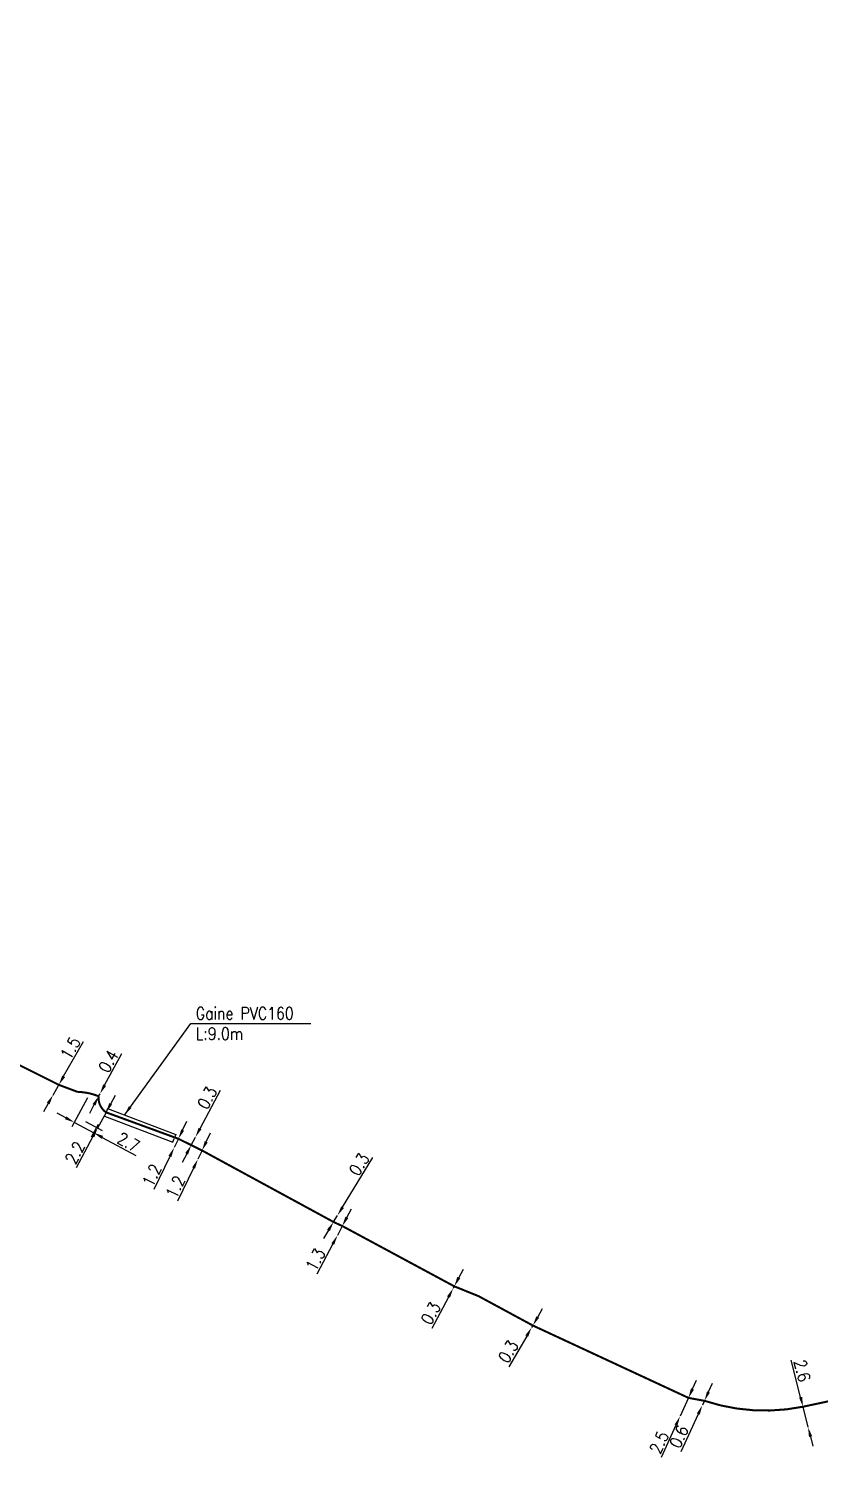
# Model space of a CAD drawing. Header units: millimetres. Extents: x 126999 to 128000, y 154000 to 155000.
# Drawn here: x 127298.9 to 127396.3, y 154120.1 to 154296.2 of the extents above; entities that cross this region are included whole.
import ezdxf

# ---------------------------------------------------------------- set-up
doc = ezdxf.new("R2010")
doc.units = ezdxf.units.MM
doc.header["$PDMODE"] = 34
doc.layers.get('DEFPOINTS').update_dxf_attribs({"linetype": 'CONTINUOUS'})
doc.layers.add('G_120', color=4, linetype='CONTINUOUS')
doc.layers.add('G_400', color=7, linetype='CONTINUOUS')
doc.styles.get("Standard").update_dxf_attribs({"font": 'romans.shx', "width": 0.85})
doc.linetypes.add('G_TYPB_PE', pattern='A,5,-0.3,["o",Standard,S=1.5,R=0,X=0,Y=-0.5],-1.65', length=6.95)
doc.dimstyles.get("Standard").update_dxf_attribs({"dimtxt": 1.5, "dimasz": 1.2, "dimexe": 0.625, "dimexo": 0.625, "dimgap": 0.25, "dimtad": 1, "dimdec": 1, "dimzin": 0, "dimdsep": 46, "dimtxsty": 'Standard', "dimcen": -0.5, "dimadec": 0, "dimazin": 0, "dimtfac": 1, "dimtdec": 1, "dimtmove": 0, "dimatfit": 3, "dimfxl": 1, "dimtolj": 1, "dimtzin": 0, "dimarcsym": 0})

# ---------------------------------------------------------------- blocks, each defined once
blk = doc.blocks.new('*D132')
at = {"layer": 'DEFPOINTS', "color": 0, "linetype": 'Continuous', "transparency": 16777216}
for p in [(127394.26, 154126.33), (127394.89, 154123.81), (127394.89, 154123.81)]:
    blk.add_point(p, dxfattribs=at)
at = {"layer": 'G_120', "color": 0, "linetype": 'Continuous', "lineweight": -2, "transparency": 16777216}
for p, q in [((127393.96, 154127.49), (127392.81, 154132.07)), ((127394.89, 154123.81), (127394.26, 154126.33)), ((127395.18, 154122.65), (127395.48, 154121.48))]:
    blk.add_line(p, q, dxfattribs=at)
at = {"layer": 'G_120', "color": 0, "linetype": 'Continuous', "transparency": 16777216}
for points in [[(127394.16, 154127.54), (127393.77, 154127.45), (127394.26, 154126.33)], [(127395.38, 154122.7), (127394.99, 154122.6), (127394.89, 154123.81)]]:
    blk.add_solid(points, dxfattribs=at)
at = {"layer": 'G_120', "color": 0, "linetype": 'Continuous', "transparency": 16777216, "insert": (127394.16, 154130.78), "char_height": 1.5, "attachment_point": 5, "rotation": 284.1555}
blk.add_mtext('\\A1;2.6', dxfattribs=at)
blk = doc.blocks.new('*D135')
at = {"layer": 'DEFPOINTS', "color": 0, "linetype": 'Continuous', "transparency": 16777216}
for p in [(127382.12, 154127.06), (127381.86, 154126.51), (127381.86, 154126.51)]:
    blk.add_point(p, dxfattribs=at)
at = {"layer": 'G_120', "color": 0, "linetype": 'Continuous', "lineweight": -2, "transparency": 16777216}
for p, q in [((127382.62, 154128.15), (127383.12, 154129.24)), ((127382.12, 154127.06), (127381.86, 154126.51)), ((127381.36, 154125.43), (127379.22, 154120.78))]:
    blk.add_line(p, q, dxfattribs=at)
at = {"layer": 'G_120', "color": 0, "linetype": 'Continuous', "transparency": 16777216}
for points in [[(127382.44, 154128.23), (127382.8, 154128.07), (127382.12, 154127.06)], [(127381.18, 154125.51), (127381.54, 154125.34), (127381.86, 154126.51)]]:
    blk.add_solid(points, dxfattribs=at)
at = {"layer": 'G_120', "color": 0, "linetype": 'Continuous', "transparency": 16777216, "insert": (127378.98, 154122.64), "char_height": 1.5, "attachment_point": 5, "rotation": 65.2236}
blk.add_mtext('\\A1;0.6', dxfattribs=at)
blk = doc.blocks.new('*D136')
at = {"layer": 'DEFPOINTS', "color": 0, "linetype": 'Continuous', "transparency": 16777216}
for p in [(127380.15, 154127.42), (127379.11, 154125.15), (127379.11, 154125.15)]:
    blk.add_point(p, dxfattribs=at)
at = {"layer": 'G_120', "color": 0, "linetype": 'Continuous', "lineweight": -2, "transparency": 16777216}
for p, q in [((127380.65, 154128.52), (127381.14, 154129.61)), ((127380.15, 154127.42), (127379.11, 154125.15)), ((127378.61, 154124.06), (127376.79, 154120.08))]:
    blk.add_line(p, q, dxfattribs=at)
at = {"layer": 'G_120', "color": 0, "linetype": 'Continuous', "transparency": 16777216}
for points in [[(127380.46, 154128.6), (127380.83, 154128.43), (127380.15, 154127.42)], [(127378.43, 154124.14), (127378.79, 154123.98), (127379.11, 154125.15)]]:
    blk.add_solid(points, dxfattribs=at)
at = {"layer": 'G_120', "color": 0, "linetype": 'Continuous', "transparency": 16777216, "insert": (127376.54, 154121.94), "char_height": 1.5, "attachment_point": 5, "rotation": 65.4468}
blk.add_mtext('\\A1;2.5', dxfattribs=at)
blk = doc.blocks.new('*D137')
at = {"layer": 'DEFPOINTS', "color": 0, "linetype": 'Continuous', "transparency": 16777216}
for p in [(127351.16, 154140.91), (127351.3, 154141.17), (127351.3, 154141.17)]:
    blk.add_point(p, dxfattribs=at)
at = {"layer": 'G_120', "color": 0, "linetype": 'Continuous', "lineweight": -2, "transparency": 16777216}
for p, q in [((127351.86, 154142.23), (127352.43, 154143.29)), ((127351.3, 154141.17), (127351.16, 154140.91)), ((127350.59, 154139.85), (127348.53, 154135.99))]:
    blk.add_line(p, q, dxfattribs=at)
at = {"layer": 'G_120', "color": 0, "linetype": 'Continuous', "transparency": 16777216}
for points in [[(127350.41, 154139.94), (127350.77, 154139.76), (127351.16, 154140.91)], [(127351.68, 154142.33), (127352.04, 154142.14), (127351.3, 154141.17)]]:
    blk.add_solid(points, dxfattribs=at)
at = {"layer": 'G_120', "color": 0, "linetype": 'Continuous', "transparency": 16777216, "insert": (127348.4, 154137.86), "char_height": 1.5, "attachment_point": 5, "rotation": 61.9101}
blk.add_mtext('\\A1;0.3', dxfattribs=at)
blk = doc.blocks.new('*D138')
at = {"layer": 'DEFPOINTS', "color": 0, "linetype": 'Continuous', "transparency": 16777216}
for p in [(127336.91, 154149.9), (127336.91, 154149.9), (127336.43, 154149.1)]:
    blk.add_point(p, dxfattribs=at)
at = {"layer": 'G_120', "color": 0, "linetype": 'Continuous', "lineweight": -2, "transparency": 16777216}
for p, q in [((127337.54, 154150.92), (127341.26, 154157.03)), ((127336.43, 154149.1), (127336.91, 154149.9)), ((127335.81, 154148.08), (127335.18, 154147.05))]:
    blk.add_line(p, q, dxfattribs=at)
at = {"layer": 'G_120', "color": 0, "linetype": 'Continuous', "transparency": 16777216}
for points in [[(127337.37, 154151.02), (127337.71, 154150.82), (127336.91, 154149.9)], [(127335.63, 154148.18), (127335.98, 154147.97), (127336.43, 154149.1)]]:
    blk.add_solid(points, dxfattribs=at)
at = {"layer": 'G_120', "color": 0, "linetype": 'Continuous', "transparency": 16777216, "insert": (127339.58, 154156.2), "char_height": 1.5, "attachment_point": 5, "rotation": 58.6572}
blk.add_mtext('\\A1;0.3', dxfattribs=at)
blk = doc.blocks.new('*D139')
at = {"layer": 'DEFPOINTS', "color": 0, "linetype": 'Continuous', "transparency": 16777216}
for p in [(127337.51, 154148.6), (127336.91, 154147.45), (127336.91, 154147.45)]:
    blk.add_point(p, dxfattribs=at)
at = {"layer": 'G_120', "color": 0, "linetype": 'Continuous', "lineweight": -2, "transparency": 16777216}
for p, q in [((127338.07, 154149.66), (127338.63, 154150.72)), ((127337.51, 154148.6), (127336.91, 154147.45)), ((127338.06, 154148.31), (127338.06, 154148.31)), ((127336.35, 154146.39), (127334.39, 154142.68)), ((127337.46, 154147.16), (127337.46, 154147.16))]:
    blk.add_line(p, q, dxfattribs=at)
at = {"layer": 'G_120', "color": 0, "linetype": 'Continuous', "transparency": 16777216}
for points in [[(127337.89, 154149.75), (127338.25, 154149.57), (127337.51, 154148.6)], [(127336.17, 154146.48), (127336.52, 154146.29), (127336.91, 154147.45)]]:
    blk.add_solid(points, dxfattribs=at)
at = {"layer": 'G_120', "color": 0, "linetype": 'Continuous', "transparency": 16777216, "insert": (127334.2, 154144.47), "char_height": 1.5, "attachment_point": 5, "rotation": 62.1902}
blk.add_mtext('\\A1;1.3', dxfattribs=at)
blk = doc.blocks.new('*D140')
at = {"layer": 'DEFPOINTS', "color": 0, "linetype": 'Continuous', "transparency": 16777216}
for p in [(127317.32, 154159.35), (127316.8, 154158.27), (127316.8, 154158.27)]:
    blk.add_point(p, dxfattribs=at)
at = {"layer": 'G_120', "color": 0, "linetype": 'Continuous', "lineweight": -2, "transparency": 16777216}
for p, q in [((127317.84, 154160.43), (127318.36, 154161.51)), ((127317.32, 154159.35), (127316.8, 154158.27)), ((127316.27, 154157.18), (127314.3, 154153.09))]:
    blk.add_line(p, q, dxfattribs=at)
at = {"layer": 'G_120', "color": 0, "linetype": 'Continuous', "transparency": 16777216}
for points in [[(127317.66, 154160.51), (127318.02, 154160.34), (127317.32, 154159.35)], [(127316.09, 154157.27), (127316.45, 154157.1), (127316.8, 154158.27)]]:
    blk.add_solid(points, dxfattribs=at)
at = {"layer": 'G_120', "color": 0, "linetype": 'Continuous', "transparency": 16777216, "insert": (127314.05, 154154.87), "char_height": 1.5, "attachment_point": 5, "rotation": 64.258}
blk.add_mtext('\\A1;1.2', dxfattribs=at)
blk = doc.blocks.new('*D141')
at = {"layer": 'DEFPOINTS', "color": 0, "linetype": 'Continuous', "transparency": 16777216}
for p in [(127319.71, 154156.83), (127319.71, 154156.83), (127320.23, 154157.91)]:
    blk.add_point(p, dxfattribs=at)
at = {"layer": 'G_120', "color": 0, "linetype": 'Continuous', "lineweight": -2, "transparency": 16777216}
for p, q in [((127320.75, 154158.99), (127321.27, 154160.07)), ((127320.23, 154157.91), (127319.71, 154156.83)), ((127319.19, 154155.75), (127317.21, 154151.65))]:
    blk.add_line(p, q, dxfattribs=at)
at = {"layer": 'G_120', "color": 0, "linetype": 'Continuous', "transparency": 16777216}
for points in [[(127320.57, 154159.07), (127320.93, 154158.9), (127320.23, 154157.91)], [(127319.01, 154155.83), (127319.37, 154155.66), (127319.71, 154156.83)]]:
    blk.add_solid(points, dxfattribs=at)
at = {"layer": 'G_120', "color": 0, "linetype": 'Continuous', "transparency": 16777216, "insert": (127316.96, 154153.43), "char_height": 1.5, "attachment_point": 5, "rotation": 64.258}
blk.add_mtext('\\A1;1.2', dxfattribs=at)
blk = doc.blocks.new('*D142')
at = {"layer": 'DEFPOINTS', "color": 0, "linetype": 'Continuous', "transparency": 16777216}
for p in [(127307.49, 154164.59), (127307.66, 154164.9), (127307.66, 154164.9)]:
    blk.add_point(p, dxfattribs=at)
at = {"layer": 'G_120', "color": 0, "linetype": 'Continuous', "lineweight": -2, "transparency": 16777216}
for p, q in [((127308.23, 154165.95), (127310.34, 154169.85)), ((127307.49, 154164.59), (127307.66, 154164.9)), ((127306.92, 154163.53), (127306.35, 154162.48))]:
    blk.add_line(p, q, dxfattribs=at)
at = {"layer": 'G_120', "color": 0, "linetype": 'Continuous', "transparency": 16777216}
for points in [[(127308.05, 154166.05), (127308.41, 154165.86), (127307.66, 154164.9)], [(127306.75, 154163.63), (127307.1, 154163.44), (127307.49, 154164.59)]]:
    blk.add_solid(points, dxfattribs=at)
at = {"layer": 'G_120', "color": 0, "linetype": 'Continuous', "transparency": 16777216, "insert": (127308.69, 154168.91), "char_height": 1.5, "attachment_point": 5, "rotation": 61.6085}
blk.add_mtext('\\A1;0.4', dxfattribs=at)
blk = doc.blocks.new('*D143')
at = {"layer": 'DEFPOINTS', "color": 0, "linetype": 'Continuous', "transparency": 16777216}
for p in [(127306.41, 154164.94), (127304.5, 154161.37), (127307.72, 154161.66)]:
    blk.add_point(p, dxfattribs=at)
at = {"layer": 'G_120', "color": 0, "linetype": 'Continuous', "lineweight": -2, "transparency": 16777216}
for p, q in [((127306.11, 154164.39), (127304.2, 154160.82)), ((127303.44, 154161.94), (127302.38, 154162.5)), ((127304.5, 154161.37), (127306.88, 154160.1)), ((127307.43, 154161.11), (127306.59, 154159.55)), ((127307.94, 154159.53), (127312.09, 154157.31))]:
    blk.add_line(p, q, dxfattribs=at)
at = {"layer": 'G_120', "color": 0, "linetype": 'Continuous', "transparency": 16777216}
for points in [[(127303.53, 154162.11), (127303.35, 154161.76), (127304.5, 154161.37)], [(127308.03, 154159.71), (127307.85, 154159.35), (127306.88, 154160.1)]]:
    blk.add_solid(points, dxfattribs=at)
at = {"layer": 'G_120', "color": 0, "linetype": 'Continuous', "transparency": 16777216, "insert": (127311.17, 154158.94), "char_height": 1.5, "attachment_point": 5, "rotation": 331.8508}
blk.add_mtext('\\A1;2.7', dxfattribs=at)
blk = doc.blocks.new('*D145')
at = {"layer": 'DEFPOINTS', "color": 0, "linetype": 'Continuous', "transparency": 16777216}
for p in [(127302.59, 154166), (127301.87, 154164.74), (127301.87, 154164.74)]:
    blk.add_point(p, dxfattribs=at)
at = {"layer": 'G_120', "color": 0, "linetype": 'Continuous', "lineweight": -2, "transparency": 16777216}
for p, q in [((127303.18, 154167.05), (127305.63, 154171.34)), ((127301.87, 154164.74), (127302.59, 154166)), ((127301.28, 154163.7), (127300.68, 154162.66))]:
    blk.add_line(p, q, dxfattribs=at)
at = {"layer": 'G_120', "color": 0, "linetype": 'Continuous', "transparency": 16777216}
for points in [[(127303.01, 154167.15), (127303.36, 154166.95), (127302.59, 154166)], [(127301.1, 154163.8), (127301.45, 154163.6), (127301.87, 154164.74)]]:
    blk.add_solid(points, dxfattribs=at)
at = {"layer": 'G_120', "color": 0, "linetype": 'Continuous', "transparency": 16777216, "insert": (127304.02, 154170.53), "char_height": 1.5, "attachment_point": 5, "rotation": 60.2979}
blk.add_mtext('\\A1;1.5', dxfattribs=at)
blk = doc.blocks.new('*D221')
at = {"layer": 'DEFPOINTS', "color": 0, "linetype": 'Continuous', "transparency": 16777216}
for p in [(127308.41, 154162.61), (127308.41, 154162.61), (127305.34, 154161.76)]:
    blk.add_point(p, dxfattribs=at)
at = {"layer": 'G_400', "color": 0, "linetype": 'Continuous', "lineweight": -2, "transparency": 16777216}
for p, q in [((127308.98, 154163.67), (127309.55, 154164.72)), ((127308.41, 154162.61), (127307.36, 154160.67)), ((127305.89, 154161.47), (127307.91, 154160.38)), ((127306.79, 154159.62), (127304.71, 154155.77))]:
    blk.add_line(p, q, dxfattribs=at)
at = {"layer": 'G_400', "color": 0, "linetype": 'Continuous', "transparency": 16777216}
for points in [[(127308.8, 154163.76), (127309.15, 154163.57), (127308.41, 154162.61)], [(127306.61, 154159.71), (127306.96, 154159.52), (127307.36, 154160.67)]]:
    blk.add_solid(points, dxfattribs=at)
at = {"layer": 'G_400', "color": 0, "linetype": 'Continuous', "transparency": 16777216, "insert": (127304.58, 154157.64), "char_height": 1.5, "attachment_point": 5, "rotation": 61.6085}
blk.add_mtext('\\A1;2.2', dxfattribs=at)
blk = doc.blocks.new('*D282')
at = {"layer": 'DEFPOINTS', "color": 0, "linetype": 'Continuous', "transparency": 16777216}
for p in [(127360.82, 154136.08), (127360.82, 154136.08), (127360.98, 154136.34)]:
    blk.add_point(p, dxfattribs=at)
at = {"layer": 'G_120', "color": 0, "linetype": 'Continuous', "lineweight": -2, "transparency": 16777216}
for p, q in [((127361.58, 154137.38), (127362.18, 154138.42)), ((127360.98, 154136.34), (127360.82, 154136.08)), ((127360.22, 154135.04), (127358.03, 154131.26))]:
    blk.add_line(p, q, dxfattribs=at)
at = {"layer": 'G_120', "color": 0, "linetype": 'Continuous', "transparency": 16777216}
for points in [[(127361.41, 154137.48), (127361.75, 154137.28), (127360.98, 154136.34)], [(127360.05, 154135.14), (127360.4, 154134.94), (127360.82, 154136.08)]]:
    blk.add_solid(points, dxfattribs=at)
at = {"layer": 'G_120', "color": 0, "linetype": 'Continuous', "transparency": 16777216, "insert": (127357.96, 154133.14), "char_height": 1.5, "attachment_point": 5, "rotation": 59.8582}
blk.add_mtext('\\A1;0.3', dxfattribs=at)
blk = doc.blocks.new('*D283')
at = {"layer": 'DEFPOINTS', "color": 0, "linetype": 'Continuous', "transparency": 16777216}
for p in [(127318.9, 154158.57), (127319.42, 154159.56), (127319.42, 154159.56)]:
    blk.add_point(p, dxfattribs=at)
at = {"layer": 'G_120', "color": 0, "linetype": 'Continuous', "lineweight": -2, "transparency": 16777216}
for p, q in [((127319.98, 154160.62), (127322.49, 154165.35)), ((127318.9, 154158.57), (127319.42, 154159.56)), ((127319.98, 154159.27), (127319.98, 154159.27)), ((127318.34, 154157.51), (127317.77, 154156.44))]:
    blk.add_line(p, q, dxfattribs=at)
at = {"layer": 'G_120', "color": 0, "linetype": 'Continuous', "transparency": 16777216}
for points in [[(127319.81, 154160.71), (127320.16, 154160.53), (127319.42, 154159.56)], [(127318.16, 154157.6), (127318.51, 154157.41), (127318.9, 154158.57)]]:
    blk.add_solid(points, dxfattribs=at)
at = {"layer": 'G_120', "color": 0, "linetype": 'Continuous', "transparency": 16777216, "insert": (127320.86, 154164.41), "char_height": 1.5, "attachment_point": 5, "rotation": 62.0998}
blk.add_mtext('\\A1;0.3', dxfattribs=at)

msp = doc.modelspace()

# ---------------------------------------------------------------- linework, layer by layer
at = {"layer": 'G_120', "linetype": 'G_TYPB_PE', "flags": 128}
msp.add_lwpolyline([(127228.85, 154205.29, 0.25, 0.25, 0), (127233.26, 154202.93, 0.25, 0.25, 0), (127245.59, 154196.46, 0.25, 0.25, 0), (127248.38, 154194.81, 0.25, 0.25, 0), (127267.63, 154184.09, 0.25, 0.25, 0), (127283.22, 154176.32, 0.25, 0.25, 0), (127293.43, 154170.75, 0.25, 0.25, 0), (127295.96, 154169.32, 0.25, 0.25, 0), (127302.59, 154166, 0.25, 0.25, 0), (127304.91, 154165.13, 0.25, 0.25, -0.052441), (127306.41, 154164.94, 0.25, 0.25, -0.039738), (127307.49, 154164.59, 0.25, 0.25, 0.268423), (127308.41, 154162.61, 0.25, 0.25, 0), (127317.32, 154159.35, 0.25, 0.25, 0), (127318.9, 154158.57, 0.25, 0.25, 0), (127320.23, 154157.91, 0.25, 0.25, 0), (127320.23, 154157.91, 0.25, 0.25, 0), (127336.43, 154149.1, 0.25, 0.25, 0), (127337.51, 154148.6, 0.25, 0.25, 0), (127351.3, 154141.17, 0.25, 0.25, 0), (127354.31, 154139.95, 0.25, 0.25, 0), (127360.98, 154136.34, 0.25, 0.25, 0), (127380.15, 154127.42, 0.25, 0.25, 0), (127382.12, 154127.06, 0.25, 0.25, 0.131527), (127394.26, 154126.33, 0.25, 0.25, 0), (127394.26, 154126.33, 0.25, 0.25, 0), (127398.52, 154127.24, 0.25, 0.25, 0), (127400.91, 154127.68, 0.25, 0.25, 0), (127403.56, 154128.6, 0.25, 0.25, 0), (127407.07, 154129.43, 0.25, 0.25, 0), (127411.34, 154131.46, 0.25, 0.25, 0), (127421.57, 154134.19, 0.25, 0.25, 0), (127428.58, 154135.7, 0.25, 0.25, 0), (127466.03, 154146.86, 0.25, 0.25, 0), (127466.62, 154147.21, 0.25, 0.25, 0), (127508.45, 154160.32, 0.25, 0.25, 0), (127508.98, 154160.67, 0.25, 0.25, 0.031917), (127535.78, 154169.49, 0.25, 0.25, 0), (127535.78, 154169.49, 0.25, 0.25, 0), (127537.19, 154169.85, 0.25, 0.25, 0), (127542.53, 154172.41, 0.25, 0.25, 0), (127550.75, 154176.7, 0.25, 0.25, 0), (127555.5, 154179.45, 0.25, 0.25, 0), (127559.86, 154182.5, 0.25, 0.25, 0), (127563.94, 154185.7, 0.25, 0.25, 0), (127567.99, 154189, 0.25, 0.25, 0), (127571.72, 154192.55, 0.25, 0.25, 0), (127571.91, 154193.02, 0.25, 0.25, 0), (127579.99, 154200.58, 0.25, 0.25, 0), (127580.32, 154200.84, 0.25, 0.25, 0), (127587.2, 154207.67, 0.25, 0.25, 0), (127591.03, 154211.1, 0.25, 0.25, 0), (127597.79, 154217.47, 0.25, 0.25, 0), (127601.81, 154221.04, 0.25, 0.25, 0), (127602.75, 154222.1, 0.25, 0.25, 0), (127617.16, 154235.47, 0.25, 0.25, 0), (127618.65, 154237.06, 0.25, 0.25, 0), (127620.48, 154235.38, 0.25, 0.25, 0), (127621.79, 154236.64, 0.25, 0.25, 0), (127632.27, 154246.52, 0.25, 0.25, 0), (127642.21, 154255.93, 0.25, 0.25, 0), (127648.82, 154262.05, 0.25, 0.25, 0), (127660.62, 154273.53, 0.25, 0.25, 0), (127671.6, 154284.3, 0.25, 0.25, 0), (127676.57, 154289.13, 0.25, 0.25, 0), (127684.47, 154296.06, 0, 0, 0)], format="xyseb", dxfattribs=at)
at = {"layer": 'G_400', "color": 7}
for p, q in [((127308.23, 154162.15), (127308.41, 154162.61)), ((127308.23, 154162.15), (127316.63, 154158.93)), ((127308.58, 154163.08), (127308.41, 154162.61)), ((127308.58, 154163.08), (127316.99, 154159.87)), ((127316.63, 154158.93), (127316.81, 154159.4)), ((127316.99, 154159.87), (127316.81, 154159.4))]:
    msp.add_line(p, q, dxfattribs=at)

# ---------------------------------------------------------------- texts
at = {"layer": 'G_400', "linetype": 'Continuous', "insert": (127319.45, 154171.56), "char_height": 1.5, "attachment_point": 7}
msp.add_mtext('\\A1;Gaine PVC160\\PL:9.0m', dxfattribs=at)

# ---------------------------------------------------------------- dimensions: what is measured, and where the dimension line sits
at = {"layer": 'G_120', "linetype": 'Continuous'}
for base, p1, p2, angle, picture, middle, dimtype in [((127301.87, 154164.74), (127302.59, 154166), (127301.87, 154164.74), 240.2979, '*D145', (127304.89, 154170.04), 161), ((127304.5, 154161.37), (127307.72, 154161.66), (127306.41, 154164.94), 151.8508, '*D143', (127310.69, 154158.06), 160), ((127316.8, 154158.27), (127317.32, 154159.35), (127316.8, 154158.27), 244.258, '*D140', (127314.95, 154154.43), 161), ((127319.71, 154156.83), (127320.23, 154157.91), (127319.71, 154156.83), 244.258, '*D141', (127317.86, 154153), 161), ((127351.3, 154141.17), (127351.16, 154140.91), (127351.3, 154141.17), 61.9101, '*D137', (127349.28, 154137.39), 161), ((127360.82, 154136.08), (127360.98, 154136.34), (127360.82, 154136.08), 59.8582, '*D282', (127358.82, 154132.64), 160), ((127394.89, 154123.81), (127394.26, 154126.33), (127394.89, 154123.81), 284.1555, '*D132', (127393.19, 154130.54), 161), ((127381.86, 154126.51), (127382.12, 154127.06), (127381.86, 154126.51), 245.2236, '*D135', (127379.88, 154122.22), 161)]:
    dim = msp.add_linear_dim(base=base, p1=p1, p2=p2, angle=angle, dimstyle='Standard', dxfattribs=at)
    dim.commit()
    dim.dimension.update_dxf_attribs({"geometry": picture, "text_midpoint": middle, "dimtype": dimtype})
for p1, p2, picture, middle in [((127307.49, 154164.59), (127307.66, 154164.9), '*D142', (127308.69, 154168.91)), ((127337.51, 154148.6), (127336.91, 154147.45), '*D139', (127334.2, 154144.47)), ((127380.15, 154127.42), (127379.11, 154125.15), '*D136', (127376.54, 154121.94))]:
    dim = msp.add_aligned_dim(p1=p1, p2=p2, distance=0, dimstyle='Standard', dxfattribs=at)
    dim.commit()
    dim.dimension.update_dxf_attribs({"geometry": picture, "text_midpoint": middle})
for base, p1, p2, angle, picture, middle, dimtype in [((127319.42, 154159.56), (127318.9, 154158.57), (127319.42, 154159.56), 242.0998, '*D283', (127321.74, 154163.94), 160), ((127336.91, 154149.9), (127336.43, 154149.1), (127336.91, 154149.9), 58.6572, '*D138', (127340.43, 154155.68), 161)]:
    dim = msp.add_linear_dim(base=base, p1=p1, p2=p2, angle=angle, text='0.3', dimstyle='Standard', dxfattribs=at)
    dim.commit()
    dim.dimension.update_dxf_attribs({"geometry": picture, "text_midpoint": middle, "dimtype": dimtype})
at = {"layer": 'G_400', "linetype": 'Continuous'}
dim = msp.add_linear_dim(base=(127308.41, 154162.61), p1=(127305.34, 154161.76), p2=(127308.41, 154162.61), angle=61.6085, text='2.2', dimstyle='Standard', dxfattribs=at)
dim.commit()
dim.dimension.update_dxf_attribs({"geometry": '*D221', "text_midpoint": (127305.46, 154157.17), "dimtype": 160})

# ---------------------------------------------------------------- leaders
at = {"layer": 'G_400', "linetype": 'Continuous', "annotation_type": 0, "has_hookline": 1, "hookline_direction": 0, "text_width": 13.36}
msp.add_leader([(127310.68, 154162.28), (127318.84, 154173.56), (127320.04, 154173.56)], dimstyle='Standard', dxfattribs=at)

doc.saveas('drawing.dxf')
